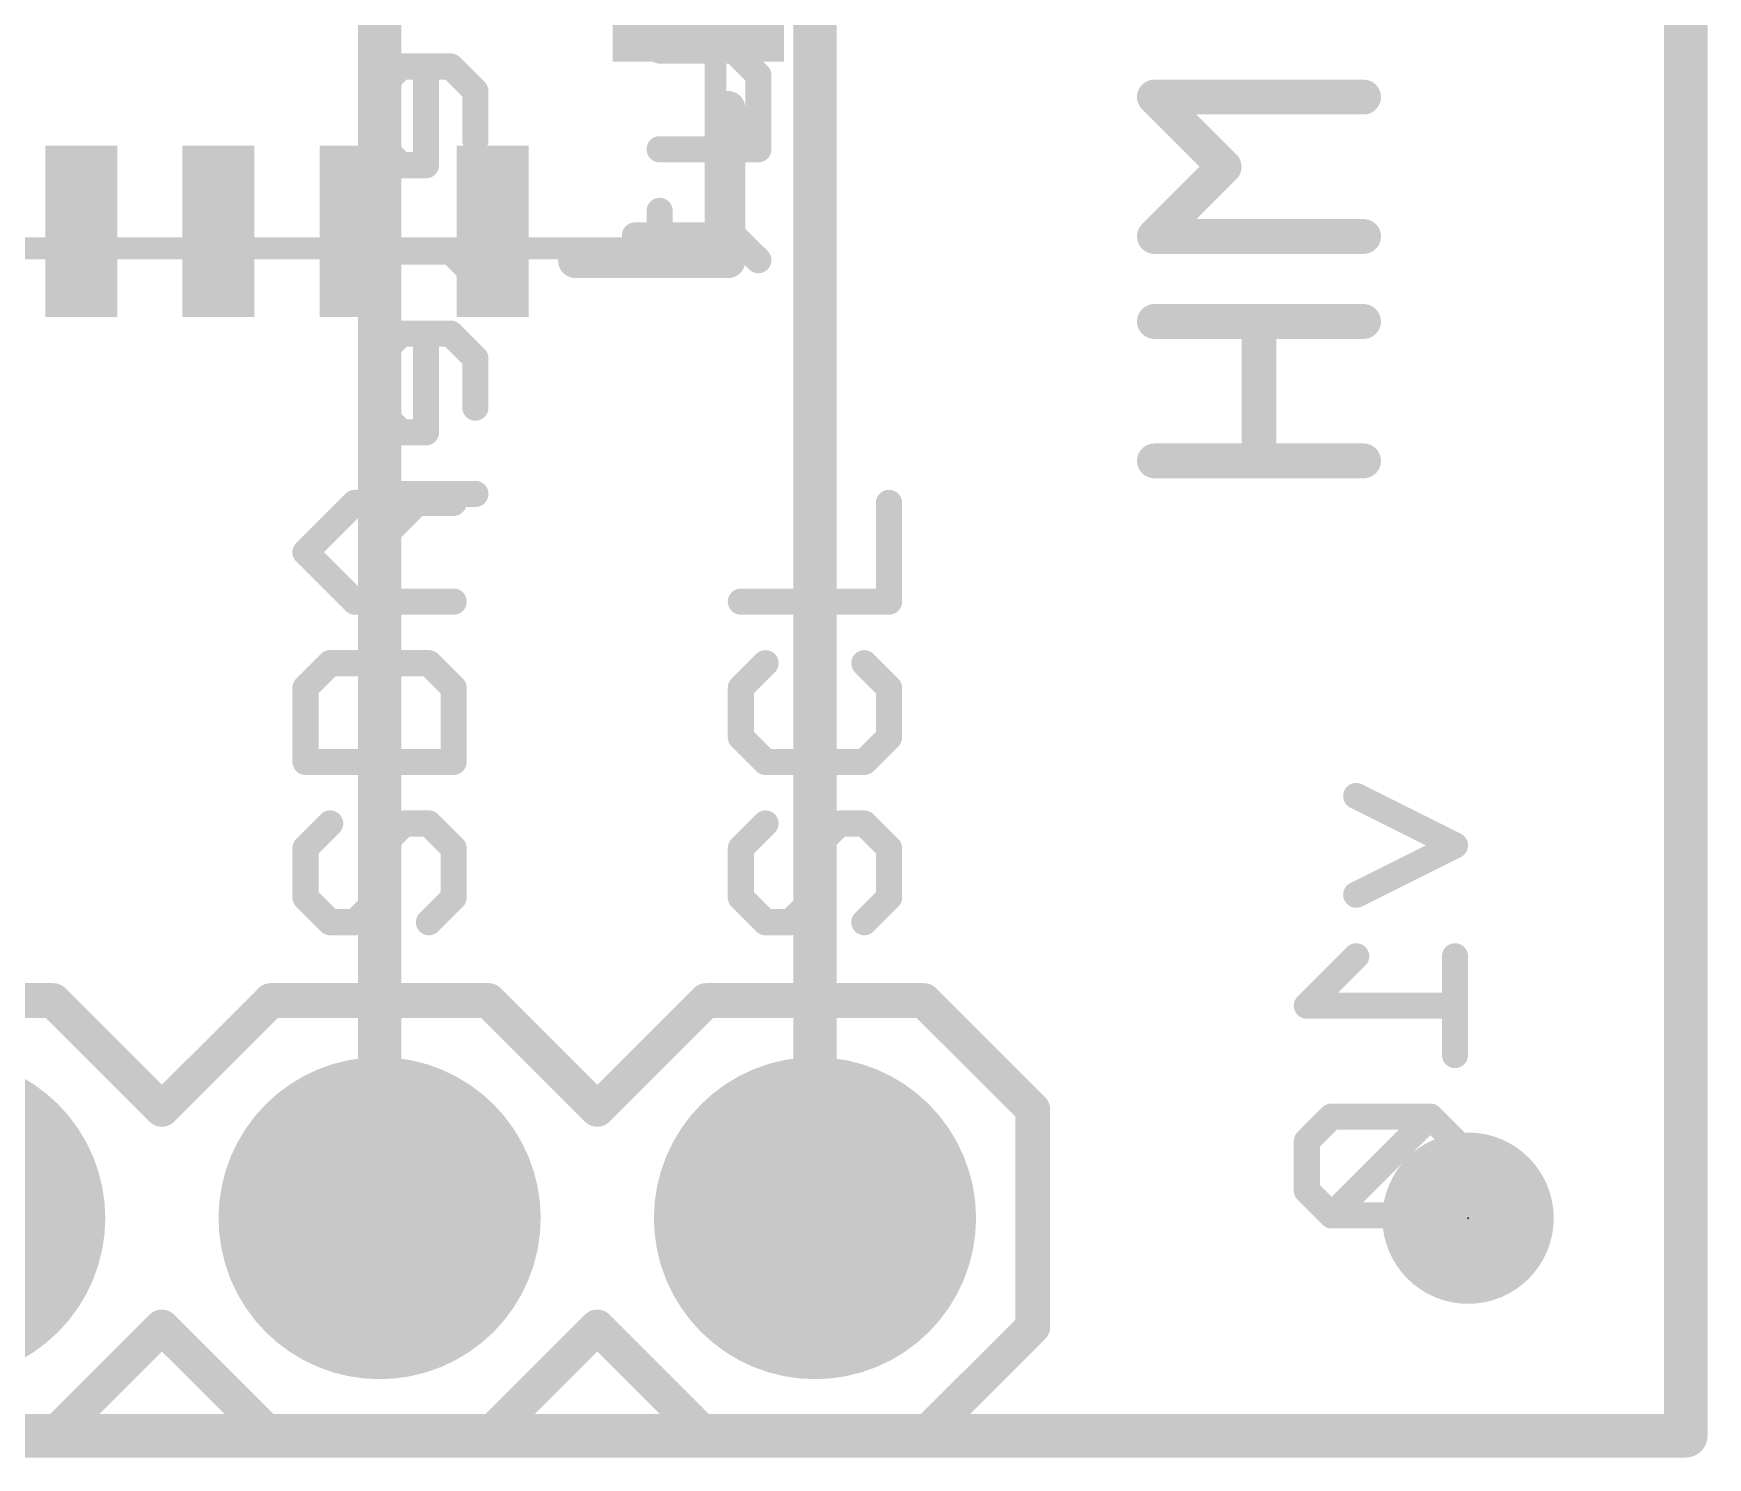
# Model space of a CAD drawing. Extents: x -30 to 77, y -16 to 20.
# Drawn here: x 10.68 to 20.45, y -0.13 to 8.18 of the extents above; entities that cross this region are included whole.
import ezdxf

# ---------------------------------------------------------------- set-up
doc = ezdxf.new("R2010")
doc.units = 0
for name, color, linetype in [('1', 22, 'CONTINUOUS'), ('16', 175, 'CONTINUOUS'), ('17', 82, 'CONTINUOUS'), ('20', 7, 'CONTINUOUS'), ('21', 251, 'CONTINUOUS'), ('22', 2, 'CONTINUOUS'), ('23', 7, 'CONTINUOUS'), ('51', 53, 'CONTINUOUS')]:
    doc.layers.add(name, color=color, linetype=linetype)

# ---------------------------------------------------------------- blocks, each defined once
blk = doc.blocks.new('PIE')
at = {"const_width": 0.5}
blk.add_lwpolyline([(0, -0.25, 1), (0, 0.25, 1), (0, -0.25)], format="xyb", dxfattribs=at)
blk = doc.blocks.new('RECT')
blk.add_solid([(-0.5, -0.5), (0.5, -0.5), (-0.5, 0.5), (0.5, 0.5)])
blk = doc.blocks.new('ROUNDP')
at = {"const_width": 0.5}
blk.add_lwpolyline([(0, -0.25, 1), (0, 0.25, 1), (0, -0.25)], format="xyb", dxfattribs=at)

msp = doc.modelspace()

# ---------------------------------------------------------------- linework, layer by layer
at = {"layer": '1', "const_width": 0.254}
for points in [[(20.32, 20.32), (20.32, 0)], [(20.32, 0), (0, 0)]]:
    msp.add_lwpolyline(points, dxfattribs=at)
at = {"layer": '1', "const_width": 0.127}
for points in [[(20.32, -0.0635, 1), (20.32, 0.0635)], [(20.2565, 0, 1), (20.3835, 0)]]:
    msp.add_lwpolyline(points, format="xyb", dxfattribs=at)
at = {"layer": '16'}
for points, const_width in [([(20.32, 20.32), (20.32, 0)], 0.254), ([(15.24, 1.27), (15.24, 10.16)], 0.254), ([(12.7, 1.27), (12.7, 9.398)], 0.254), ([(18.3976, 3.7338), (18.9738, 3.4457)], 0.1524), ([(18.9738, 3.4457), (18.3976, 3.1576)], 0.1524), ([(18.3976, 2.7983), (18.1095, 2.5102)], 0.1524), ([(18.9738, 2.7983), (18.9738, 2.2221)], 0.1524), ([(18.1095, 2.5102), (18.9738, 2.5102)], 0.1524), ([(18.2535, 1.8628), (18.1095, 1.7187)], 0.1524), ([(18.8297, 1.8628), (18.2535, 1.8628)], 0.1524), ([(18.8297, 1.8628), (18.2535, 1.2865)], 0.1524), ([(18.9738, 1.7187), (18.8297, 1.8628)], 0.1524), ([(18.1095, 1.7187), (18.1095, 1.4306)], 0.1524), ([(18.9738, 1.4306), (18.9738, 1.7187)], 0.1524), ([(18.1095, 1.4306), (18.2535, 1.2865)], 0.1524), ([(18.8297, 1.2865), (18.9738, 1.4306)], 0.1524), ([(18.2535, 1.2865), (18.8297, 1.2865)], 0.1524), ([(20.32, 0), (0, 0)], 0.254)]:
    msp.add_lwpolyline(points, dxfattribs=dict(at, const_width=const_width))
for points, const_width in [([(18.4146, 3.7679, 1), (18.3805, 3.6997)], 0.0762), ([(18.9908, 3.4116, 1), (18.9568, 3.4798)], 0.0762), ([(18.9568, 3.4116, 1), (18.9908, 3.4798)], 0.0762), ([(18.3805, 3.1917, 1), (18.4146, 3.1235)], 0.0762), ([(18.4245, 2.7713, 1), (18.3706, 2.8252)], 0.0762), ([(19.0119, 2.7983, 1), (18.9357, 2.7983)], 0.0762), ([(18.0825, 2.5371, 1), (18.1364, 2.4832)], 0.0762), ([(18.1095, 2.5483, 1), (18.1095, 2.4721)], 0.0762), ([(18.9738, 2.4721, 1), (18.9738, 2.5483)], 0.0762), ([(18.9357, 2.2221, 1), (19.0119, 2.2221)], 0.0762), ([(18.2535, 1.9009, 1), (18.2535, 1.8247)], 0.0762), ([(18.2805, 1.8358, 1), (18.2266, 1.8897)], 0.0762), ([(18.8567, 1.8897, 1), (18.8028, 1.8358)], 0.0762), ([(18.8567, 1.8358, 1), (18.8028, 1.8897)], 0.0762), ([(18.8297, 1.8247, 1), (18.8297, 1.9009)], 0.0762), ([(18.1476, 1.7187, 1), (18.0714, 1.7187)], 0.0762), ([(18.0825, 1.7456, 1), (18.1364, 1.6918)], 0.0762), ([(19.0119, 1.7187, 1), (18.9357, 1.7187)], 0.0762), ([(18.9469, 1.6918, 1), (19.0007, 1.7456)], 0.0762), ([(18.1364, 1.4575, 1), (18.0825, 1.4037)], 0.0762), ([(18.0714, 1.4306, 1), (18.1476, 1.4306)], 0.0762), ([(18.9357, 1.4306, 1), (19.0119, 1.4306)], 0.0762), ([(19.0007, 1.4037, 1), (18.9469, 1.4575)], 0.0762), ([(12.6365, 1.27, 1), (12.7635, 1.27)], 0.127), ([(15.1765, 1.27, 1), (15.3035, 1.27)], 0.127), ([(18.2535, 1.3246, 1), (18.2535, 1.2484)], 0.0762), ([(18.2266, 1.3135, 1), (18.2805, 1.2596)], 0.0762), ([(18.2266, 1.2596, 1), (18.2805, 1.3135)], 0.0762), ([(18.8028, 1.3135, 1), (18.8567, 1.2596)], 0.0762), ([(18.8297, 1.2484, 1), (18.8297, 1.3246)], 0.0762), ([(20.32, -0.0635, 1), (20.32, 0.0635)], 0.127), ([(20.2565, 0, 1), (20.3835, 0)], 0.127)]:
    msp.add_lwpolyline(points, format="xyb", dxfattribs=dict(at, const_width=const_width))
at = {"layer": '20', "const_width": 0.254}
for points in [[(20.32, 0), (20.32, 20.32)], [(0, 0), (20.32, 0)]]:
    msp.add_lwpolyline(points, dxfattribs=at)
at = {"layer": '20', "const_width": 0.127}
for points in [[(20.32, -0.0635, 1), (20.32, 0.0635)], [(20.2565, 0, 1), (20.3835, 0)]]:
    msp.add_lwpolyline(points, format="xyb", dxfattribs=at)
at = {"layer": '21'}
for points, const_width in [([(17.2561, 7.8487, 1), (17.1842, 7.7769)], 0.1016), ([(17.2202, 7.8636, 1), (17.2202, 7.762)], 0.1016), ([(18.4404, 7.762, 1), (18.4404, 7.8636)], 0.1016), ([(14.7828, 7.747, 1), (14.6812, 7.747)], 0.1016), ([(17.6628, 7.3702, 1), (17.591, 7.442)], 0.1016), ([(17.591, 7.3702, 1), (17.6628, 7.442)], 0.1016), ([(17.1842, 7.0352, 1), (17.2561, 6.9634)], 0.1016), ([(17.2202, 7.0501, 1), (17.2202, 6.9485)], 0.1016), ([(18.4404, 6.9485, 1), (18.4404, 7.0501)], 0.1016), ([(13.843, 6.9088, 1), (13.843, 6.8072)], 0.1016), ([(14.732, 6.8072, 1), (14.732, 6.9088)], 0.1016), ([(14.6812, 6.858, 1), (14.7828, 6.858)], 0.1016), ([(17.2202, 6.5539, 1), (17.2202, 6.4523)], 0.1016), ([(17.8811, 6.5031, 1), (17.7795, 6.5031)], 0.1016), ([(18.4404, 6.4523, 1), (18.4404, 6.5539)], 0.1016), ([(17.2202, 5.7404, 1), (17.2202, 5.6388)], 0.1016), ([(18.4404, 5.6388, 1), (18.4404, 5.7404)], 0.1016), ([(17.7795, 5.6896, 1), (17.8811, 5.6896)], 0.1016), ([(12.5556, 5.4826, 1), (12.5556, 5.4064)], 0.0762), ([(12.5825, 5.4175, 1), (12.5286, 5.4714)], 0.0762), ([(12.7377, 5.4445, 1), (12.6615, 5.4445)], 0.0762), ([(13.1318, 5.4064, 1), (13.1318, 5.4826)], 0.0762), ([(15.7099, 5.4445, 1), (15.6337, 5.4445)], 0.0762), ([(12.2944, 5.1833, 1), (12.2405, 5.1294)], 0.0762), ([(12.2405, 5.1833, 1), (12.2944, 5.1294)], 0.0762), ([(12.5556, 4.9063, 1), (12.5556, 4.8301)], 0.0762), ([(12.5286, 4.8413, 1), (12.5825, 4.8952)], 0.0762), ([(12.6615, 4.8682, 1), (12.7377, 4.8682)], 0.0762), ([(13.1318, 4.8301, 1), (13.1318, 4.9063)], 0.0762), ([(14.8075, 4.9063, 1), (14.8075, 4.8301)], 0.0762), ([(15.6337, 4.8682, 1), (15.7099, 4.8682)], 0.0762), ([(15.6718, 4.8301, 1), (15.6718, 4.9063)], 0.0762), ([(12.4115, 4.547, 1), (12.4115, 4.4708)], 0.0762), ([(12.4385, 4.482, 1), (12.3846, 4.5359)], 0.0762), ([(13.0147, 4.5359, 1), (12.9608, 4.482)], 0.0762), ([(12.9877, 4.4708, 1), (12.9877, 4.547)], 0.0762), ([(14.9785, 4.482, 1), (14.9246, 4.5359)], 0.0762), ([(15.5547, 4.5359, 1), (15.5008, 4.482)], 0.0762), ([(12.2405, 4.3918, 1), (12.2944, 4.3379)], 0.0762), ([(12.3056, 4.3649, 1), (12.2294, 4.3649)], 0.0762), ([(13.1699, 4.3649, 1), (13.0937, 4.3649)], 0.0762), ([(13.1049, 4.3379, 1), (13.1587, 4.3918)], 0.0762), ([(14.7805, 4.3918, 1), (14.8344, 4.3379)], 0.0762), ([(14.8456, 4.3649, 1), (14.7694, 4.3649)], 0.0762), ([(15.7099, 4.3649, 1), (15.6337, 4.3649)], 0.0762), ([(15.6449, 4.3379, 1), (15.6987, 4.3918)], 0.0762), ([(14.8344, 4.1037, 1), (14.7805, 4.0498)], 0.0762), ([(14.7694, 4.0768, 1), (14.8456, 4.0768)], 0.0762), ([(15.6337, 4.0768, 1), (15.7099, 4.0768)], 0.0762), ([(15.6987, 4.0498, 1), (15.6449, 4.1037)], 0.0762), ([(12.2675, 3.9708, 1), (12.2675, 3.8946)], 0.0762), ([(13.1318, 3.8946, 1), (13.1318, 3.9708)], 0.0762), ([(14.9515, 3.9708, 1), (14.9515, 3.8946)], 0.0762), ([(15.5277, 3.8946, 1), (15.5277, 3.9708)], 0.0762), ([(12.2294, 3.9327, 1), (12.3056, 3.9327)], 0.0762), ([(13.0937, 3.9327, 1), (13.1699, 3.9327)], 0.0762), ([(14.9246, 3.9058, 1), (14.9785, 3.9597)], 0.0762), ([(15.5008, 3.9597, 1), (15.5547, 3.9058)], 0.0762), ([(12.4385, 3.5465, 1), (12.3846, 3.6004)], 0.0762), ([(12.8437, 3.6115, 1), (12.8437, 3.5353)], 0.0762), ([(12.8706, 3.5465, 1), (12.8167, 3.6004)], 0.0762), ([(13.0147, 3.6004, 1), (12.9608, 3.5465)], 0.0762), ([(12.9877, 3.5353, 1), (12.9877, 3.6115)], 0.0762), ([(14.9785, 3.5465, 1), (14.9246, 3.6004)], 0.0762), ([(15.3837, 3.6115, 1), (15.3837, 3.5353)], 0.0762), ([(15.4106, 3.5465, 1), (15.3567, 3.6004)], 0.0762), ([(15.5547, 3.6004, 1), (15.5008, 3.5465)], 0.0762), ([(15.5277, 3.5353, 1), (15.5277, 3.6115)], 0.0762), ([(12.2405, 3.4563, 1), (12.2944, 3.4024)], 0.0762), ([(12.3056, 3.4294, 1), (12.2294, 3.4294)], 0.0762), ([(12.7377, 3.4294, 1), (12.6615, 3.4294)], 0.0762), ([(12.6727, 3.4563, 1), (12.7266, 3.4024)], 0.0762), ([(13.1699, 3.4294, 1), (13.0937, 3.4294)], 0.0762), ([(13.1049, 3.4024, 1), (13.1587, 3.4563)], 0.0762), ([(14.7805, 3.4563, 1), (14.8344, 3.4024)], 0.0762), ([(14.8456, 3.4294, 1), (14.7694, 3.4294)], 0.0762), ([(15.2777, 3.4294, 1), (15.2015, 3.4294)], 0.0762), ([(15.2127, 3.4563, 1), (15.2666, 3.4024)], 0.0762), ([(15.7099, 3.4294, 1), (15.6337, 3.4294)], 0.0762), ([(15.6449, 3.4024, 1), (15.6987, 3.4563)], 0.0762), ([(12.2944, 3.1682, 1), (12.2405, 3.1143)], 0.0762), ([(12.2294, 3.1413, 1), (12.3056, 3.1413)], 0.0762), ([(12.6615, 3.1413, 1), (12.7377, 3.1413)], 0.0762), ([(12.7266, 3.1143, 1), (12.6727, 3.1682)], 0.0762), ([(13.0937, 3.1413, 1), (13.1699, 3.1413)], 0.0762), ([(13.1587, 3.1143, 1), (13.1049, 3.1682)], 0.0762), ([(14.8344, 3.1682, 1), (14.7805, 3.1143)], 0.0762), ([(14.7694, 3.1413, 1), (14.8456, 3.1413)], 0.0762), ([(15.2015, 3.1413, 1), (15.2777, 3.1413)], 0.0762), ([(15.2666, 3.1143, 1), (15.2127, 3.1682)], 0.0762), ([(15.6337, 3.1413, 1), (15.7099, 3.1413)], 0.0762), ([(15.6987, 3.1143, 1), (15.6449, 3.1682)], 0.0762), ([(12.4115, 3.0353, 1), (12.4115, 2.9591)], 0.0762), ([(12.3846, 2.9703, 1), (12.4385, 3.0241)], 0.0762), ([(12.5286, 3.0241, 1), (12.5825, 2.9703)], 0.0762), ([(12.5556, 2.9591, 1), (12.5556, 3.0353)], 0.0762), ([(12.9608, 3.0241, 1), (13.0147, 2.9703)], 0.0762), ([(14.9515, 3.0353, 1), (14.9515, 2.9591)], 0.0762), ([(14.9246, 2.9703, 1), (14.9785, 3.0241)], 0.0762), ([(15.0686, 3.0241, 1), (15.1225, 2.9703)], 0.0762), ([(15.0956, 2.9591, 1), (15.0956, 3.0353)], 0.0762), ([(15.5008, 3.0241, 1), (15.5547, 2.9703)], 0.0762), ([(10.8309, 2.5759, 1), (10.7591, 2.5041)], 0.1016), ([(10.795, 2.4892, 1), (10.795, 2.5908)], 0.1016), ([(12.065, 2.5908, 1), (12.065, 2.4892)], 0.1016), ([(12.1009, 2.5041, 1), (12.0291, 2.5759)], 0.1016), ([(13.3709, 2.5759, 1), (13.2991, 2.5041)], 0.1016), ([(13.335, 2.4892, 1), (13.335, 2.5908)], 0.1016), ([(14.605, 2.5908, 1), (14.605, 2.4892)], 0.1016), ([(14.6409, 2.5041, 1), (14.5691, 2.5759)], 0.1016), ([(15.9109, 2.5759, 1), (15.8391, 2.5041)], 0.1016), ([(15.875, 2.4892, 1), (15.875, 2.5908)], 0.1016), ([(11.3941, 1.9409, 1), (11.4659, 1.8691)], 0.1016), ([(11.3941, 1.8691, 1), (11.4659, 1.9409)], 0.1016), ([(13.9341, 1.9409, 1), (14.0059, 1.8691)], 0.1016), ([(13.9341, 1.8691, 1), (14.0059, 1.9409)], 0.1016), ([(16.5608, 1.905, 1), (16.4592, 1.905)], 0.1016), ([(16.4741, 1.8691, 1), (16.5459, 1.9409)], 0.1016), ([(11.4659, 0.6709, 1), (11.3941, 0.5991)], 0.1016), ([(11.4659, 0.5991, 1), (11.3941, 0.6709)], 0.1016), ([(14.0059, 0.6709, 1), (13.9341, 0.5991)], 0.1016), ([(14.0059, 0.5991, 1), (13.9341, 0.6709)], 0.1016), ([(16.4592, 0.635, 1), (16.5608, 0.635)], 0.1016), ([(16.5459, 0.5991, 1), (16.4741, 0.6709)], 0.1016), ([(10.795, -0.0508, 1), (10.795, 0.0508)], 0.1016), ([(12.065, 0.0508, 1), (12.065, -0.0508)], 0.1016), ([(13.335, -0.0508, 1), (13.335, 0.0508)], 0.1016), ([(14.605, 0.0508, 1), (14.605, -0.0508)], 0.1016), ([(15.875, -0.0508, 1), (15.875, 0.0508)], 0.1016), ([(10.7591, 0.0359, 1), (10.8309, -0.0359)], 0.1016), ([(12.0291, -0.0359, 1), (12.1009, 0.0359)], 0.1016), ([(13.2991, 0.0359, 1), (13.3709, -0.0359)], 0.1016), ([(14.5691, -0.0359, 1), (14.6409, 0.0359)], 0.1016), ([(15.8391, 0.0359, 1), (15.9109, -0.0359)], 0.1016)]:
    msp.add_lwpolyline(points, format="xyb", dxfattribs=dict(at, const_width=const_width))
for points, const_width in [([(17.6269, 7.4061), (17.2202, 7.8128)], 0.2032), ([(17.2202, 7.8128), (18.4404, 7.8128)], 0.2032), ([(14.732, 7.747), (14.732, 6.858)], 0.2032), ([(17.2202, 6.9993), (17.6269, 7.4061)], 0.2032), ([(18.4404, 6.9993), (17.2202, 6.9993)], 0.2032), ([(14.732, 6.858), (13.843, 6.858)], 0.2032), ([(17.2202, 6.5031), (18.4404, 6.5031)], 0.2032), ([(17.8303, 5.6896), (17.8303, 6.5031)], 0.2032), ([(18.4404, 5.6896), (17.2202, 5.6896)], 0.2032), ([(12.2675, 5.1564), (12.5556, 5.4445)], 0.1524), ([(12.5556, 5.4445), (13.1318, 5.4445)], 0.1524), ([(12.6996, 4.8682), (12.6996, 5.4445)], 0.1524), ([(15.6718, 4.8682), (15.6718, 5.4445)], 0.1524), ([(12.5556, 4.8682), (12.2675, 5.1564)], 0.1524), ([(13.1318, 4.8682), (12.5556, 4.8682)], 0.1524), ([(14.8075, 4.8682), (15.6718, 4.8682)], 0.1524), ([(12.4115, 4.5089), (12.2675, 4.3649)], 0.1524), ([(12.9877, 4.5089), (12.4115, 4.5089)], 0.1524), ([(13.1318, 4.3649), (12.9877, 4.5089)], 0.1524), ([(14.9515, 4.5089), (14.8075, 4.3649)], 0.1524), ([(15.6718, 4.3649), (15.5277, 4.5089)], 0.1524), ([(12.2675, 4.3649), (12.2675, 3.9327)], 0.1524), ([(13.1318, 3.9327), (13.1318, 4.3649)], 0.1524), ([(14.8075, 4.3649), (14.8075, 4.0768)], 0.1524), ([(15.6718, 4.0768), (15.6718, 4.3649)], 0.1524), ([(14.8075, 4.0768), (14.9515, 3.9327)], 0.1524), ([(15.5277, 3.9327), (15.6718, 4.0768)], 0.1524), ([(12.2675, 3.9327), (13.1318, 3.9327)], 0.1524), ([(14.9515, 3.9327), (15.5277, 3.9327)], 0.1524), ([(12.4115, 3.5734), (12.2675, 3.4294)], 0.1524), ([(12.6996, 3.4294), (12.8437, 3.5734)], 0.1524), ([(12.8437, 3.5734), (12.9877, 3.5734)], 0.1524), ([(12.9877, 3.5734), (13.1318, 3.4294)], 0.1524), ([(14.9515, 3.5734), (14.8075, 3.4294)], 0.1524), ([(15.2396, 3.4294), (15.3837, 3.5734)], 0.1524), ([(15.3837, 3.5734), (15.5277, 3.5734)], 0.1524), ([(15.5277, 3.5734), (15.6718, 3.4294)], 0.1524), ([(12.2675, 3.4294), (12.2675, 3.1413)], 0.1524), ([(12.6996, 3.1413), (12.6996, 3.4294)], 0.1524), ([(13.1318, 3.4294), (13.1318, 3.1413)], 0.1524), ([(14.8075, 3.4294), (14.8075, 3.1413)], 0.1524), ([(15.2396, 3.1413), (15.2396, 3.4294)], 0.1524), ([(15.6718, 3.4294), (15.6718, 3.1413)], 0.1524), ([(12.2675, 3.1413), (12.4115, 2.9972)], 0.1524), ([(12.5556, 2.9972), (12.6996, 3.1413)], 0.1524), ([(13.1318, 3.1413), (12.9877, 2.9972)], 0.1524), ([(14.8075, 3.1413), (14.9515, 2.9972)], 0.1524), ([(15.0956, 2.9972), (15.2396, 3.1413)], 0.1524), ([(15.6718, 3.1413), (15.5277, 2.9972)], 0.1524), ([(12.4115, 2.9972), (12.5556, 2.9972)], 0.1524), ([(14.9515, 2.9972), (15.0956, 2.9972)], 0.1524), ([(9.525, 2.54), (10.795, 2.54)], 0.2032), ([(10.795, 2.54), (11.43, 1.905)], 0.2032), ([(11.43, 1.905), (12.065, 2.54)], 0.2032), ([(12.065, 2.54), (13.335, 2.54)], 0.2032), ([(13.335, 2.54), (13.97, 1.905)], 0.2032), ([(14.605, 2.54), (13.97, 1.905)], 0.2032), ([(14.605, 2.54), (15.875, 2.54)], 0.2032), ([(15.875, 2.54), (16.51, 1.905)], 0.2032), ([(16.51, 1.905), (16.51, 0.635)], 0.2032), ([(11.43, 0.635), (10.795, 0)], 0.2032), ([(12.065, 0), (11.43, 0.635)], 0.2032), ([(13.97, 0.635), (13.335, 0)], 0.2032), ([(13.97, 0.635), (14.605, 0)], 0.2032), ([(16.51, 0.635), (15.875, 0)], 0.2032), ([(10.795, 0), (9.525, 0)], 0.2032), ([(13.335, 0), (12.065, 0)], 0.2032), ([(15.875, 0), (14.605, 0)], 0.2032)]:
    msp.add_lwpolyline(points, dxfattribs=dict(at, const_width=const_width))
at = {"layer": '22', "const_width": 0.1524}
for points in [[(14.3336, 8.0845), (14.7657, 8.0845)], [(14.7657, 8.0845), (14.9098, 7.9405)], [(12.8266, 7.9915), (12.6826, 7.8474)], [(13.1147, 7.9915), (12.8266, 7.9915)], [(12.9707, 7.4153), (12.9707, 7.9915)], [(13.2588, 7.8474), (13.1147, 7.9915)], [(14.9098, 7.9405), (14.9098, 7.5083)], [(12.6826, 7.8474), (12.6826, 7.5593)], [(13.2588, 7.5593), (13.2588, 7.8474)], [(12.6826, 7.5593), (12.8266, 7.4153)], [(14.9098, 7.5083), (14.3336, 7.5083)], [(12.8266, 7.4153), (12.9707, 7.4153)], [(12.6826, 7.056), (12.6826, 6.7679)], [(14.3336, 7.149), (14.3336, 6.8609)], [(14.1895, 7.005), (14.7657, 7.005)], [(14.7657, 7.005), (14.9098, 6.8609)], [(12.5385, 6.9119), (13.1147, 6.9119)], [(13.1147, 6.9119), (13.2588, 6.7679)], [(12.8266, 6.4323), (12.6826, 6.2882)], [(13.1147, 6.4323), (12.8266, 6.4323)], [(12.9707, 5.8561), (12.9707, 6.4323)], [(13.2588, 6.2882), (13.1147, 6.4323)], [(12.6826, 6.2882), (12.6826, 6.0001)], [(13.2588, 6.0001), (13.2588, 6.2882)], [(12.6826, 6.0001), (12.8266, 5.8561)], [(12.8266, 5.8561), (12.9707, 5.8561)], [(13.2588, 5.4968), (12.6826, 5.4968)], [(12.9707, 5.4968), (12.6826, 5.2087)], [(12.6826, 5.2087), (12.6826, 5.0646)]]:
    msp.add_lwpolyline(points, dxfattribs=at)
at = {"layer": '22', "const_width": 0.0762}
for points in [[(14.3336, 8.1226, 1), (14.3336, 8.0464)], [(14.7927, 8.1115, 1), (14.7388, 8.0576)], [(14.7657, 8.0464, 1), (14.7657, 8.1226)], [(12.8266, 8.0296, 1), (12.8266, 7.9534)], [(12.8536, 7.9645, 1), (12.7997, 8.0184)], [(13.0088, 7.9915, 1), (12.9326, 7.9915)], [(13.1417, 8.0184, 1), (13.0878, 7.9645)], [(13.1147, 7.9534, 1), (13.1147, 8.0296)], [(14.9479, 7.9405, 1), (14.8717, 7.9405)], [(12.6556, 7.8744, 1), (12.7095, 7.8205)], [(12.7207, 7.8474, 1), (12.6445, 7.8474)], [(13.2969, 7.8474, 1), (13.2207, 7.8474)], [(13.2319, 7.8205, 1), (13.2857, 7.8744)], [(14.8829, 7.9135, 1), (14.9367, 7.9674)], [(12.7095, 7.5863, 1), (12.6556, 7.5324)], [(12.6445, 7.5593, 1), (12.7207, 7.5593)], [(13.2207, 7.5593, 1), (13.2969, 7.5593)], [(14.3336, 7.5464, 1), (14.3336, 7.4702)], [(14.8717, 7.5083, 1), (14.9479, 7.5083)], [(14.9098, 7.4702, 1), (14.9098, 7.5464)], [(12.8266, 7.4534, 1), (12.8266, 7.3772)], [(12.7997, 7.3883, 1), (12.8536, 7.4422)], [(12.9326, 7.4153, 1), (13.0088, 7.4153)], [(12.9707, 7.3772, 1), (12.9707, 7.4534)], [(12.7207, 7.056, 1), (12.6445, 7.056)], [(14.3717, 7.149, 1), (14.2955, 7.149)], [(14.1895, 7.0431, 1), (14.1895, 6.9669)], [(14.7927, 7.0319, 1), (14.7388, 6.978)], [(14.7657, 6.9669, 1), (14.7657, 7.0431)], [(12.5385, 6.95, 1), (12.5385, 6.8738)], [(13.1417, 6.9389, 1), (13.0878, 6.885)], [(13.1147, 6.8738, 1), (13.1147, 6.95)], [(14.2955, 6.8609, 1), (14.3717, 6.8609)], [(14.8829, 6.834, 1), (14.9367, 6.8878)], [(12.6445, 6.7679, 1), (12.7207, 6.7679)], [(13.2319, 6.7409, 1), (13.2857, 6.7948)], [(12.8266, 6.4704, 1), (12.8266, 6.3942)], [(12.8536, 6.4054, 1), (12.7997, 6.4592)], [(13.0088, 6.4323, 1), (12.9326, 6.4323)], [(13.1417, 6.4592, 1), (13.0878, 6.4054)], [(13.1147, 6.3942, 1), (13.1147, 6.4704)], [(12.6556, 6.3152, 1), (12.7095, 6.2613)], [(12.7207, 6.2882, 1), (12.6445, 6.2882)], [(13.2969, 6.2882, 1), (13.2207, 6.2882)], [(13.2319, 6.2613, 1), (13.2857, 6.3152)], [(12.7095, 6.0271, 1), (12.6556, 5.9732)], [(12.6445, 6.0001, 1), (12.7207, 6.0001)], [(13.2207, 6.0001, 1), (13.2969, 6.0001)], [(12.8266, 5.8942, 1), (12.8266, 5.818)], [(12.7997, 5.8291, 1), (12.8536, 5.883)], [(12.9326, 5.8561, 1), (13.0088, 5.8561)], [(12.9707, 5.818, 1), (12.9707, 5.8942)], [(12.6826, 5.5349, 1), (12.6826, 5.4587)], [(12.9976, 5.4698, 1), (12.9437, 5.5237)], [(13.2588, 5.4587, 1), (13.2588, 5.5349)], [(12.7207, 5.2087, 1), (12.6445, 5.2087)], [(12.6556, 5.2356, 1), (12.7095, 5.1817)], [(12.6445, 5.0646, 1), (12.7207, 5.0646)]]:
    msp.add_lwpolyline(points, format="xyb", dxfattribs=at)
at = {"layer": '23'}
msp.add_point((19.05, 1.27), dxfattribs=at)
at = {"layer": '51', "const_width": 0.127}
for points in [[(14.66, 6.93), (14.66, 15.93)], [(5.66, 6.93), (14.66, 6.93)]]:
    msp.add_lwpolyline(points, dxfattribs=at)
at = {"layer": '51', "const_width": 0.0635}
for points in [[(14.6282, 6.93, 1), (14.6918, 6.93)], [(14.66, 6.8983, 1), (14.66, 6.9618)]]:
    msp.add_lwpolyline(points, format="xyb", dxfattribs=at)

# ---------------------------------------------------------------- block references
at = {"layer": '1', "xscale": 0.42}
for p, rotation in [((14.56, 8.23), 270), ((10.96, 7.03), 180), ((11.76, 7.03), 180), ((12.56, 7.03), 180), ((13.36, 7.03), 180)]:
    msp.add_blockref('RECT', p, dxfattribs=dict(at, rotation=rotation))
at = {"layer": '1'}
msp.add_blockref('PIE', (19.05, 1.27), dxfattribs=at)
at = {"layer": '17', "xscale": 1.8796, "yscale": 1.8796, "rotation": 90}
for p in [(10.16, 1.27), (10.16, 1.27), (12.7, 1.27), (12.7, 1.27), (15.24, 1.27), (15.24, 1.27)]:
    msp.add_blockref('ROUNDP', p, dxfattribs=at)
at = {"layer": '51', "xscale": 0.508, "yscale": 0.508}
for p in [(12.7, 1.27), (15.24, 1.27)]:
    msp.add_blockref('RECT', p, dxfattribs=at)

doc.saveas('drawing.dxf')
